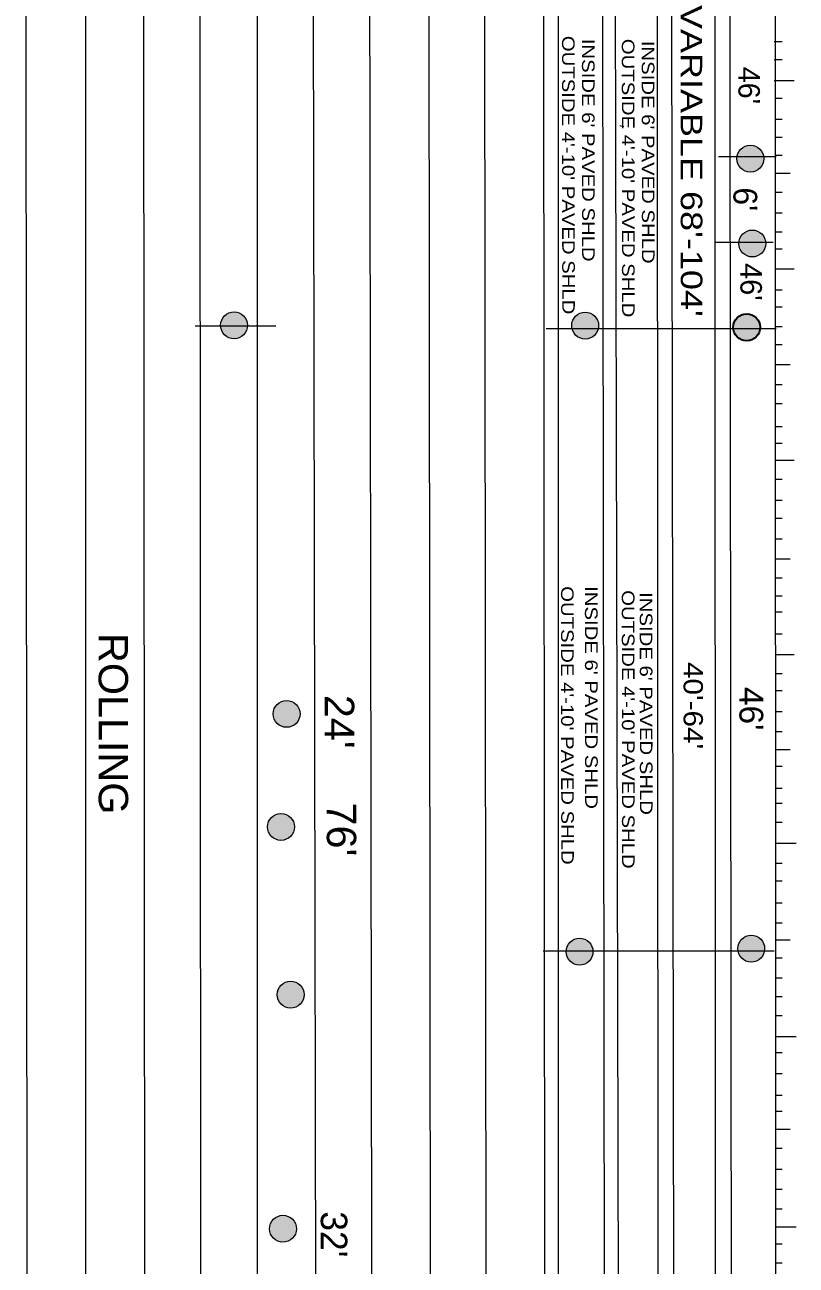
# Model space of a CAD drawing. Extents: x 2147483 to 2147486.21, y 2147479.59 to 2147483.73.
# Drawn here: x 2147483.857 to 2147484.631, y 2147480.9 to 2147482.144 of the extents above; entities that cross this region are included whole.
import ezdxf

# ---------------------------------------------------------------- set-up
doc = ezdxf.new("R2010")
doc.units = 0
doc.header["$LTSCALE"] = 0.0076
doc.layers.add('1', color=7, linetype='Continuous', lineweight=13)

msp = doc.modelspace()

# ---------------------------------------------------------------- hatches: boundary and pattern name
at = {"layer": '1'}
for points in [[(2147484.585001, 2147481.996316, 1), (2147484.584979, 2147482.023316, 1)], [(2147484.586913, 2147481.911221, 1), (2147484.586891, 2147481.938221, 1)], [(2147484.067011, 2147481.8292, 1), (2147484.066989, 2147481.8562, 1)], [(2147484.419274, 2147481.828905, 1), (2147484.419251, 2147481.855905, 1)], [(2147484.581321, 2147481.827202, 1), (2147484.581299, 2147481.854202, 1)], [(2147484.119693, 2147481.439439, 1), (2147484.119671, 2147481.466439, 1)], [(2147484.114058, 2147481.326082, 1), (2147484.114036, 2147481.353082, 1)], [(2147484.413621, 2147481.200927, 1), (2147484.413599, 2147481.227927, 1)], [(2147484.585859, 2147481.203981, 1), (2147484.585837, 2147481.230981, 1)], [(2147484.123711, 2147481.1578, 1), (2147484.123689, 2147481.1848, 1)], [(2147484.116033, 2147480.922968, 1), (2147484.11601, 2147480.949968, 1)]]:
    msp.add_hatch(color=256, dxfattribs=at).paths.add_polyline_path(points)

# ---------------------------------------------------------------- linework, layer by layer
for p, q in [((2147483.918, 2147483.726), (2147483.918, 2147479.595)), ((2147483.975, 2147483.726), (2147483.978, 2147479.595)), ((2147484.032, 2147483.726), (2147484.034, 2147479.595)), ((2147484.549, 2147483.726), (2147484.55, 2147479.595)), ((2147484.609, 2147483.726), (2147484.611, 2147479.595)), ((2147483.857, 2147483.536), (2147483.86, 2147479.595)), ((2147484.09, 2147483.536), (2147484.09, 2147479.595)), ((2147484.144, 2147483.536), (2147484.151, 2147479.595)), ((2147484.261, 2147483.536), (2147484.265, 2147479.595)), ((2147484.317, 2147483.536), (2147484.321, 2147479.595)), ((2147484.504, 2147483.433), (2147484.51, 2147479.595)), ((2147484.435, 2147483.347), (2147484.44, 2147479.595)), ((2147484.447, 2147483.347), (2147484.455, 2147479.595)), ((2147484.491, 2147483.347), (2147484.493, 2147479.595)), ((2147484.377, 2147483.281), (2147484.379, 2147479.595)), ((2147484.617, 2147482.127), (2147484.609, 2147482.127)), ((2147484.617, 2147482.109), (2147484.609, 2147482.109)), ((2147484.629, 2147482.088), (2147484.609, 2147482.088)), ((2147484.617, 2147482.07), (2147484.611, 2147482.07)), ((2147484.617, 2147482.049), (2147484.611, 2147482.049)), ((2147484.454, 2147482.043), (2147484.458, 2147482.042)), ((2147484.617, 2147482.031), (2147484.611, 2147482.031)), ((2147484.553, 2147482.012), (2147484.611, 2147482.012)), ((2147484.617, 2147482.013), (2147484.611, 2147482.013)), ((2147484.625, 2147481.995), (2147484.611, 2147481.995)), ((2147484.617, 2147481.976), (2147484.611, 2147481.976)), ((2147484.617, 2147481.955), (2147484.611, 2147481.955)), ((2147484.617, 2147481.936), (2147484.611, 2147481.936)), ((2147484.549, 2147481.926), (2147484.608, 2147481.926)), ((2147484.617, 2147481.919), (2147484.611, 2147481.919)), ((2147484.629, 2147481.899), (2147484.611, 2147481.899)), ((2147484.617, 2147481.878), (2147484.611, 2147481.878)), ((2147484.617, 2147481.861), (2147484.611, 2147481.861)), ((2147484.028, 2147481.842), (2147484.109, 2147481.842)), ((2147484.611, 2147481.839), (2147484.38, 2147481.839)), ((2147484.617, 2147481.841), (2147484.611, 2147481.841)), ((2147484.617, 2147481.823), (2147484.611, 2147481.823)), ((2147484.625, 2147481.803), (2147484.611, 2147481.803)), ((2147484.617, 2147481.783), (2147484.611, 2147481.783)), ((2147484.617, 2147481.764), (2147484.611, 2147481.764)), ((2147484.617, 2147481.741), (2147484.611, 2147481.741)), ((2147484.617, 2147481.724), (2147484.611, 2147481.724)), ((2147484.629, 2147481.707), (2147484.611, 2147481.707)), ((2147484.617, 2147481.688), (2147484.611, 2147481.688)), ((2147484.617, 2147481.667), (2147484.611, 2147481.667)), ((2147484.617, 2147481.649), (2147484.611, 2147481.649)), ((2147484.617, 2147481.628), (2147484.611, 2147481.628)), ((2147484.625, 2147481.608), (2147484.611, 2147481.608)), ((2147484.617, 2147481.589), (2147484.611, 2147481.589)), ((2147484.617, 2147481.571), (2147484.611, 2147481.571)), ((2147484.617, 2147481.555), (2147484.611, 2147481.555)), ((2147484.617, 2147481.533), (2147484.611, 2147481.533)), ((2147484.629, 2147481.512), (2147484.611, 2147481.512)), ((2147484.617, 2147481.493), (2147484.611, 2147481.493)), ((2147484.617, 2147481.476), (2147484.611, 2147481.476)), ((2147484.617, 2147481.455), (2147484.611, 2147481.455)), ((2147484.617, 2147481.435), (2147484.611, 2147481.435)), ((2147484.625, 2147481.417), (2147484.611, 2147481.417)), ((2147484.617, 2147481.4), (2147484.611, 2147481.4)), ((2147484.617, 2147481.378), (2147484.611, 2147481.378)), ((2147484.617, 2147481.363), (2147484.611, 2147481.363)), ((2147484.617, 2147481.344), (2147484.611, 2147481.344)), ((2147484.631, 2147481.323), (2147484.611, 2147481.323)), ((2147484.617, 2147481.303), (2147484.611, 2147481.303)), ((2147484.617, 2147481.285), (2147484.611, 2147481.285)), ((2147484.617, 2147481.263), (2147484.611, 2147481.263)), ((2147484.617, 2147481.243), (2147484.611, 2147481.243)), ((2147484.625, 2147481.226), (2147484.611, 2147481.226)), ((2147484.609, 2147481.215), (2147484.377, 2147481.215)), ((2147484.617, 2147481.208), (2147484.611, 2147481.208)), ((2147484.617, 2147481.188), (2147484.611, 2147481.188)), ((2147484.617, 2147481.169), (2147484.611, 2147481.169)), ((2147484.617, 2147481.15), (2147484.611, 2147481.15)), ((2147484.631, 2147481.129), (2147484.611, 2147481.129)), ((2147484.617, 2147481.113), (2147484.611, 2147481.113)), ((2147484.617, 2147481.092), (2147484.611, 2147481.092)), ((2147484.617, 2147481.07), (2147484.611, 2147481.07)), ((2147484.617, 2147481.054), (2147484.611, 2147481.054)), ((2147484.625, 2147481.036), (2147484.611, 2147481.036)), ((2147484.617, 2147481.017), (2147484.611, 2147481.017)), ((2147484.617, 2147480.996), (2147484.611, 2147480.996)), ((2147484.617, 2147480.976), (2147484.611, 2147480.976)), ((2147484.617, 2147480.956), (2147484.611, 2147480.956)), ((2147484.631, 2147480.938), (2147484.611, 2147480.938)), ((2147484.617, 2147480.921), (2147484.611, 2147480.921)), ((2147484.617, 2147480.902), (2147484.611, 2147480.902))]:
    msp.add_line(p, q, dxfattribs=at)
for points in [[(2147484.201, 2147483.726), (2147484.201, 2147483.536), (2147484.207, 2147479.595)], [(2147484.563, 2147483.433), (2147484.563, 2147483.327), (2147484.567, 2147479.595)], [(2147484.447, 2147483.347), (2147484.392, 2147483.347), (2147484.392, 2147479.595)]]:
    msp.add_lwpolyline(points, dxfattribs=at)
for centre in [(2147484.58499, 2147482.009816), (2147484.586902, 2147481.924721), (2147484.067, 2147481.8427), (2147484.419263, 2147481.842405), (2147484.119682, 2147481.452939), (2147484.114047, 2147481.339582), (2147484.41361, 2147481.214427), (2147484.585848, 2147481.217481), (2147484.1237, 2147481.1713), (2147484.116021, 2147480.936468)]:
    msp.add_circle(centre, 0.0135, dxfattribs=at)
at = {"layer": '1', "lineweight": 35}
msp.add_circle((2147484.58131, 2147481.840702), 0.0135, dxfattribs=at)

# ---------------------------------------------------------------- texts
at = {"layer": '1'}
for s, height, width, p in [(" VARIABLE 68'-104'", 0.0216, 1.25, (2147484.515, 2147482.174)), ("OUTSIDE 4'-10' PAVED SHLD", 0.01269, 1.2, (2147484.396, 2147482.133)), ("INSIDE 6' PAVED SHLD", 0.01269, 1.2, (2147484.416, 2147482.13)), ("OUTSIDE 4'-10' PAVED SHLD", 0.01269, 1.2, (2147484.456, 2147482.13)), ("INSIDE 6' PAVED SHLD", 0.01269, 1.2, (2147484.476, 2147482.128)), ("OUTSIDE 4'-10' PAVED SHLD", 0.01269, 1.2, (2147484.395, 2147481.581)), ("INSIDE 6' PAVED SHLD", 0.01269, 1.2, (2147484.419, 2147481.581)), ("OUTSIDE 4'-10' PAVED SHLD", 0.01269, 1.2, (2147484.456, 2147481.577)), ("INSIDE 6' PAVED SHLD", 0.01269, 1.2, (2147484.474, 2147481.575)), ('ROLLING', 0.02951, 1.05, (2147483.931, 2147481.534)), ("40'-64'", 0.01936, 1.15, (2147484.518, 2147481.505)), ("46'", 0.0239, 1.05, (2147484.574, 2147481.48)), ("24'", 0.02951, 1.05, (2147484.158, 2147481.472)), ("76'", 0.02951, 1.05, (2147484.16, 2147481.364))]:
    msp.add_text(s, height=height, rotation=270.048, dxfattribs=dict(at, width=width)).set_placement(p)
for s, height, p in [("46'", 0.02151, (2147484.573, 2147482.102)), ("6'", 0.0239, (2147484.568, 2147481.981)), ("46'", 0.0216, (2147484.575, 2147481.905)), ("32'", 0.02656, (2147484.154, 2147480.954))]:
    msp.add_text(s, height=height, rotation=270.048, dxfattribs=at).set_placement(p)

doc.saveas('drawing.dxf')
